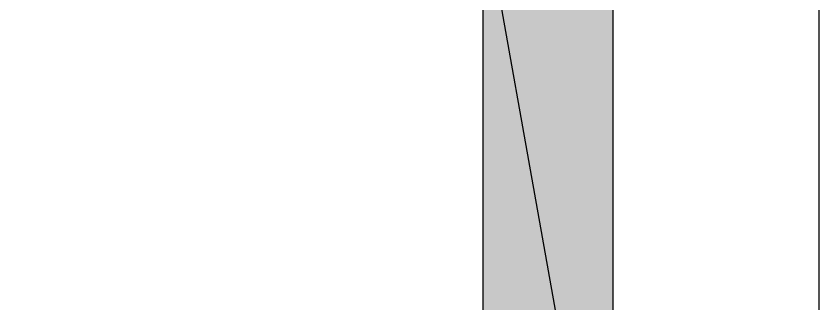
# Model space of a CAD drawing. Header units: millimetres. Extents: x 6 to 745025, y -1528 to 119936.
# Drawn here: x 172.08 to 203.98, y 119.3 to 130.75 of the extents above; entities that cross this region are included whole.
import ezdxf
from ezdxf.xclip import XClip

# ---------------------------------------------------------------- set-up
doc = ezdxf.new("R2010")
doc.units = ezdxf.units.MM
doc.header["$MEASUREMENT"] = 0
doc.header["$XCLIPFRAME"] = 0
doc.layers.get('0').update_dxf_attribs({"linetype": 'CONTINUOUS'})

# ---------------------------------------------------------------- blocks, each defined once
blk = doc.blocks.new('MF8_2')
at = {"color": 0, "linetype": 'Continuous', "lineweight": 25, "true_color": 0x000007}
blk.add_lwpolyline([(5.644, 24.652), (5.644, 272.598), (203.976, 272.598), (203.976, 24.652)], close=True, dxfattribs=at)

msp = doc.modelspace()

# ---------------------------------------------------------------- hatches: boundary and pattern name
at = {"true_color": 0x000078}
h = msp.add_hatch(color=0, dxfattribs=at)
h.paths.add_polyline_path([(195.806, 135.142), (190.641, 135.142), (195.806, 106.101)])
h.paths.add_polyline_path([(190.641, 135.142), (195.806, 106.101), (190.641, 106.101)])

# ---------------------------------------------------------------- linework, layer by layer
at = {"color": 0, "linetype": 'Continuous', "lineweight": 25, "true_color": 0x000007}
for p, q in [((195.806, 104.662), (195.806, 194.79)), ((190.641, 104.662), (190.641, 135.142))]:
    msp.add_line(p, q, dxfattribs=at)
msp.add_lwpolyline([(5.644, 272.598), (203.976, 272.598), (203.976, 24.652), (5.644, 24.652)], close=True, dxfattribs=at)
at = {"color": 0, "linetype": 'Continuous', "lineweight": -2, "true_color": 0x000078}
for points in [[(195.806, 135.142), (190.641, 135.142), (195.806, 106.101)], [(190.641, 135.142), (195.806, 106.101), (190.641, 106.101)]]:
    msp.add_lwpolyline(points, close=True, dxfattribs=at)

# ---------------------------------------------------------------- block references
at = {"color": 0, "true_color": 0xffffff}
ref = msp.add_blockref('MF8_2', (0, 0), dxfattribs=at)
XClip(ref).set_block_clipping_path([(5.6444444444, 24.6521108045), (204.0184400104, 24.6521108045), (204.0184400104, 272.6407719282), (5.6444444444, 272.6407719282), (5.6444444444, 24.6521108045)])

doc.saveas('drawing.dxf')
